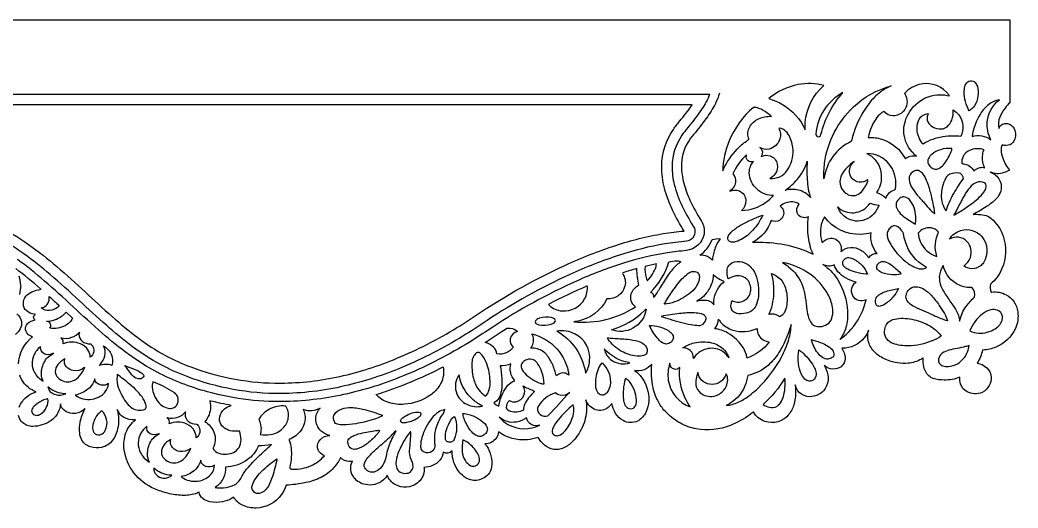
# Model space of a CAD drawing. Extents: x -1664 to 447, y 985 to 1455.
# Drawn here: x -515 to 447, y 985 to 1455 of the extents above; entities that cross this region are included whole.
import ezdxf

# ---------------------------------------------------------------- set-up
doc = ezdxf.new("R2010")
doc.units = 0
doc.header["$MEASUREMENT"] = 0
doc.layers.add('DEFAULT_LAYER', color=1, linetype='Continuous')

msp = doc.modelspace()

# ---------------------------------------------------------------- linework, layer by layer
at = {"layer": 'DEFAULT_LAYER'}
for points in [[(-1655.62, 1455.08), (438.78, 1455.08), (438.79, 1375.35, 0.028658), (434.32, 1370.27, 0.077338), (429.19, 1361.43, 0.14258), (428.19, 1350.38, -0.172605), (429.71, 1353.24, -0.145588), (434.1, 1355.26, -0.156285), (438.68, 1354.72, -0.164734), (443.75, 1348.56, -0.231622), (442.54, 1338.25, -0.140894), (439.06, 1334.94, -0.199503), (431.51, 1334.81, 0.049788), (431.08, 1334.08, 0.106646), (430.38, 1330.05, 0.083926), (431.93, 1321.97, 0.085051), (438.61, 1310.25, -0.012064), (433.11, 1307.99, -0.118423), (426.13, 1306.97, -0.067708), (419.99, 1308.61, -0.04631), (423.87, 1306.51, -0.215574), (430.35, 1296.39, -0.149268), (429.27, 1288.04, -0.092046), (424.32, 1281.4, -0.047117), (415.92, 1274.94, -0.01814), (403.57, 1267.84, -0.0078), (406.74, 1267.85, -0.051575), (414.29, 1267.07, -0.117432), (420.62, 1264.17, -0.133786), (432.36, 1246.84, -0.183208), (431.2, 1215.56, -0.118478), (420.15, 1200.44, 0.153273), (420.81, 1192.9), (421.53, 1192.98, -0.162383), (435.34, 1190.24, -0.088536), (442.68, 1183.96, -0.100345), (446.41, 1173.87, -0.144005), (444.09, 1158.02, -0.189987), (425.35, 1139.9, -0.079634), (412.69, 1137.03, 0.320125), (412.58, 1136.93, -0.077372), (407.33, 1124.54, -0.154748), (416.5, 1120.11, -0.198269), (420.79, 1110.98, -0.124014), (418.89, 1102.99, -0.179009), (412.18, 1096.35, -0.231387), (397.6, 1096.99, -0.197598), (391.18, 1104.69, -0.100003), (390.64, 1110.83, -0.093444), (375.51, 1108.19, -0.075705), (364.98, 1109.69, -0.084907), (361.92, 1111.16, -0.162093), (355.92, 1120.87, -0.084261), (355.46, 1129.64, -0.017087), (353.58, 1128.39, -0.110684), (340.83, 1124.37, -0.11722), (320.99, 1127.23, -0.090128), (309.72, 1134.02, -0.121363), (303.15, 1143.35, -0.16056), (302.73, 1156.24, -0.075667), (298.52, 1148.93, -0.230491), (277.53, 1138.8, 0.176973), (277.06, 1138.75, 0.109348), (277.3, 1138.27, -0.059288), (279.59, 1133.08, -0.189115), (279.07, 1124.78, -0.135328), (276.2, 1121.08, -0.16642), (268.41, 1118.84, -0.192031), (260.1, 1122.3, -0.010258), (260.94, 1120.63, -0.095047), (263.7, 1110.83, -0.165266), (261, 1099.98, -0.253531), (246, 1092.2, -0.198116), (236, 1096.29, -0.138182), (232.18, 1103.67, -0.014209), (232.43, 1099.41, -0.071927), (230.99, 1085.55, -0.10049), (226.05, 1075.29, -0.323783), (202.9, 1068.34, -0.195311), (191.96, 1077.63, -0.009286), (188.56, 1075.03, -0.066246), (169.7, 1064.54, -0.138647), (136.73, 1061.28, -0.08785), (121.48, 1066.64, -0.062285), (108.84, 1076.16, -0.0726), (101.26, 1085.32, -0.082315), (95.26, 1100.88, -0.072743), (93.86, 1123.58, -0.306311), (77.22, 1117.51, -0.089631), (85.25, 1109.13, -0.181683), (90.63, 1085.17, -0.09619), (87.49, 1075.79, -0.147448), (80.19, 1068.72, -0.240344), (66.29, 1069.1, -0.131179), (59.13, 1076.09, -0.080912), (55.42, 1085.69, -0.074322), (52.03, 1081.83, -0.264788), (40, 1079.53, -0.225672), (30.41, 1088.99), (30.38, 1089), (30.36, 1088.96, -0.047086), (31.15, 1082.46, -0.101514), (27.83, 1064.78, -0.102337), (17.58, 1048.9, -0.09563), (8.71, 1042.73, -0.134759), (-0.49, 1041.34, -0.146199), (-9.51, 1045.64, -0.077839), (-15.52, 1053, -0.064126), (-25.94, 1050.7, -0.184562), (-53.83, 1058.46, -0.143508), (-55.96, 1052.2, -0.240594), (-66.73, 1046.63, -0.039051), (-65.08, 1044.65, -0.089564), (-61.01, 1035.35, -0.10474), (-60.43, 1024.6, -0.1354), (-63.72, 1017.23, -0.110465), (-69.18, 1013.22, -0.180305), (-80.58, 1011.99, -0.117631), (-88.55, 1016.45, -0.110882), (-96.01, 1027.36, -0.111902), (-98.3, 1040.1, -0.385092), (-106.91, 1038.87, -0.136789), (-110.32, 1030.95, -0.234012), (-125.57, 1024.12, -0.05963), (-125.42, 1020.55, -0.214838), (-131.95, 1008.92, -0.293849), (-153.1, 1007.47, -0.190152), (-160.89, 1016.64, -0.08697), (-164.62, 1011.94, -0.232727), (-181.82, 1007.51, -0.172607), (-192.58, 1013.81, -0.297839), (-194.47, 1029.98, -0.057365), (-197.38, 1029.72, -0.213401), (-205.97, 1033.63, -0.071032), (-212.21, 1023.92, -0.096217), (-224.59, 1014.46, -0.061313), (-239.39, 1009.36, -0.037191), (-258.24, 1006.81, -0.074952), (-262.76, 997.84, -0.233004), (-287.03, 984.95, -0.12394), (-300.42, 987.66, -0.153375), (-308.81, 995.44, -0.039058), (-310.81, 994.04, -0.087109), (-319.67, 990.94, -0.099433), (-331.91, 991.05, -0.111401), (-338.32, 993.92, -0.186237), (-342.12, 1000.15, -0.029956), (-345.51, 998.75, -0.08826), (-358.28, 997.08, -0.052027), (-372.21, 999.16, -0.04469), (-385, 1003.44, -0.121655), (-404.86, 1018.8, -0.136969), (-414.25, 1041.09, -0.118284), (-412.54, 1057.32, -0.151415), (-403.24, 1069.76, -0.037347), (-406.61, 1069.82, -0.151554), (-416.75, 1073.87, -0.133145), (-420.94, 1079.77, -0.018412), (-420.29, 1077.15, -0.115412), (-421.15, 1059.15, -0.092039), (-425.42, 1050.27, -0.184861), (-435.9, 1043.37, -0.118206), (-446.68, 1043.81, -0.202353), (-454.96, 1050.17, -0.098308), (-457.11, 1057.05, -0.074906), (-456.57, 1067.68, -0.077179), (-451.98, 1080.9, -0.049127), (-453.71, 1079.18, -0.184528), (-463.95, 1076.02, -0.160958), (-472.16, 1079.11, -0.192573), (-475.64, 1085.29, -0.108772), (-478.04, 1076.67, -0.125806), (-485.59, 1068.6, -0.142215), (-502.09, 1063.57, -0.091803), (-507.73, 1064.43, -0.077346), (-512.05, 1067.25, -0.163003), (-516.11, 1074.19, -0.136617)], [(159.18, 1384.46, -0.041328), (155.21, 1374.66, -0.04163), (146.21, 1360.11, -0.013967), (134.34, 1344.93, 0.040126), (128.58, 1336.99, 0.138393), (122.43, 1314.05, 0.065193), (124.72, 1297.81, 0.041913), (130.73, 1281.4, 0.031795), (141.73, 1261.42, -0.191207), (144.22, 1248.79, -0.332111), (127.07, 1232.91, 0.017827), (109.04, 1230.84, 0.037521), (66.75, 1220.83, 0.028784), (21.39, 1203.52, 0.040055), (-59.24, 1159.25, -0.007265), (-78.48, 1146.7, -0.037741), (-138.11, 1115.22, -0.042818), (-195.66, 1095.85, -0.050201), (-254.63, 1087.63, -0.076843), (-333.86, 1096.8, -0.051391), (-382.53, 1115.73, -0.036124), (-409.84, 1132.86, -0.02172), (-435.53, 1153.49, -0.007693), (-463.46, 1178.84, 0.009025), (-490.91, 1203.6, 0.02275), (-517.16, 1224.36, 0.03866)], [(-1366.83, 1383.45), (149.67, 1383.45, -0.015905), (148.09, 1379.68, -0.046048), (140.02, 1366.11, -0.016362), (128.59, 1351.34, 0.022915), (122.92, 1343.99, 0.149435), (113.46, 1314.15, 0.062735), (115.62, 1296.44, 0.049546), (122.93, 1276.27, 0.030851), (133.83, 1256.58, -0.131614), (135.52, 1252.08, -0.389108), (127.25, 1241.84, 0.019177), (106.59, 1239.35, 0.037345), (62.67, 1228.54, 0.029233), (14.86, 1209.81, 0.038513), (-64.76, 1165.52, -0.01096), (-88.04, 1150.48, -0.037887), (-146.16, 1120.57, -0.04304), (-202, 1102.48, -0.054919), (-263.33, 1095.22, -0.093044), (-353.58, 1111.49, -0.031286), (-379.26, 1123.05, -0.036109), (-406.18, 1140.34, -0.020334), (-431.4, 1160.94, -0.005907), (-457.69, 1184.88, 0.010025), (-485.53, 1209.87, 0.021914), (-511.06, 1229.92, 0.03829), (-541.49, 1248.4, 0.09056)], [(-537.38, 1257.52, -0.037538), (-506.25, 1238.77, -0.02279), (-479.01, 1217.45, -0.009713), (-451.76, 1193.03, 0.00583), (-425.91, 1169.43, 0.020557), (-401.11, 1149.04, 0.037396), (-374.53, 1131.86, 0.031208), (-350.06, 1120.85, 0.093036), (-263.45, 1105.22, 0.052875), (-206.5, 1111.71, 0.043586), (-151.55, 1129.16, 0.038577), (-93.73, 1158.72, 0.011231), (-70.32, 1173.83, -0.038342), (10.24, 1218.69, -0.029234), (59.16, 1237.91, -0.037691), (104.97, 1249.22, -0.018035), (125.08, 1251.7, -0.029715), (114.02, 1271.71, -0.047722), (106.2, 1292.93, -0.066097), (103.46, 1314.2, -0.149706), (114.69, 1349.67, -0.023086), (120.92, 1357.76, 0.016233), (131.86, 1371.88, 0.006145), (132.97, 1373.45), (-1350.28, 1373.45)], [(-516.14, 1123.71, -0.20715), (-502.58, 1149.93, -0.087972), (-505.93, 1151.48, -0.204027), (-509.21, 1156.49, -0.224589), (-507.23, 1162.54, -0.180831), (-499.87, 1166.07, -0.272908), (-501.48, 1168.76, -0.251951), (-499.67, 1171.49), (-500.87, 1171.59, -0.149794), (-508.13, 1174.75, -0.217087), (-511.35, 1181.57, -0.176772), (-508.98, 1188.98, -0.116464), (-503.35, 1193.12, -0.067577), (-494.28, 1195.6), (-494.86, 1196.1, 0.018589), (-518.76, 1215.55, -0.059295)], [(-515.65, 1208.71, -0.133845), (-515.06, 1190.69, -0.102032)], [(-517.77, 1171.89, -0.196777), (-513.3, 1164.48, -0.182217), (-514.44, 1157.54, -0.091976), (-519.08, 1152.14, -0.087688)], [(-515.28, 1082.21, -0.129821), (-508.11, 1092.08, -0.114092), (-499.11, 1096.8, -0.032922), (-502.93, 1098.63, -0.192599), (-514.81, 1112.93, -0.092129)]]:
    msp.add_lwpolyline(points, format="xyb", dxfattribs=at)
for points in [[(399.57, 1367.64, -0.042589), (398.51, 1369.42, -0.062929), (395.57, 1378.93, -0.072335), (395, 1388.43, -0.104362), (396.44, 1393.38, -0.236981), (400.76, 1396.45, -0.27106), (405.45, 1394.78, -0.105443), (407.49, 1390.86, -0.105113), (408.08, 1381.84, -0.117162), (404.67, 1372.31, -0.124578), (399.57, 1367.64)], [(206.57, 1379.3, -0.067105), (219.81, 1373.72, -0.159419), (241.63, 1349.22, -0.034987), (241.66, 1356.27, -0.195553), (259.69, 1391.87, 0.114687), (234.79, 1392.78, 0.125728), (206.58, 1379.36, 0.620243), (206.57, 1379.3)], [(251.97, 1345.1, 0.25653), (252.86, 1343.03, 0.529625), (256.86, 1344.72, -0.122902), (278.08, 1385.11, 0.258807), (251.97, 1345.1)], [(324.41, 1391.62, 0.065885), (314.41, 1385.91, 0.06375), (303.15, 1374.57, 0.073931), (289.79, 1350.46, 0.048969), (286.33, 1338.2, 0.257518), (259.76, 1301.94, -0.043028), (260.36, 1317.05, -0.172945), (288.19, 1371.24, -0.124119), (324.41, 1391.62)], [(317.44, 1366.93, 0.050536), (314.96, 1365.4, 0.078012), (309.66, 1359.66, 0.098495), (302.43, 1342, -0.083796), (315.43, 1340.22, -0.193628), (338.16, 1321.37, -0.21704), (348.86, 1323.94, -0.039082), (344.59, 1328.04, -0.188401), (336.72, 1348.51, -0.142976), (342.38, 1366.78, -0.170209), (361.08, 1381.37, -0.146052), (380.69, 1381.84), (380.23, 1382.49, 0.295901), (353.28, 1393.31, 0.159779), (337.26, 1384.25, -0.038435), (338.59, 1382.04, -0.295029), (336.41, 1367.33, -0.220625), (326.51, 1362.72, -0.219852), (317.44, 1366.93)], [(428.74, 1378.24, 0.117702), (418.62, 1373.75, 0.087247), (410.46, 1364.78, 0.105843), (402.37, 1342.76, -0.247986), (420.56, 1339.74, -0.149033), (417.09, 1357.04, -0.209325), (428.75, 1378.19), (428.77, 1378.22), (428.74, 1378.24)], [(209.29, 1362.18, 0.017783), (204.8, 1365.63, 0.066383), (197.19, 1369.91, 0.105853), (191.83, 1370.84, 0.118449), (168.4, 1338.59, 0.095399), (162.31, 1309.68, -0.016515), (164.07, 1313.59, -0.083619), (178.24, 1332.69, -0.05215), (187.5, 1339.99, -0.023488), (187.02, 1341.38, -0.200374), (188.33, 1352.17, -0.154559), (196.82, 1359.96, -0.132033), (209.29, 1362.18)], [(391.69, 1342.83, 0.033238), (384.09, 1343.22, 0.078198), (364.57, 1340.02, 0.071482), (355.34, 1335.52, -0.045202), (353.74, 1337.28, -0.163901), (349.51, 1351.82, -0.126514), (351.59, 1359.6, -0.133847), (355.1, 1363.27, -0.096788), (360.22, 1364.82, 0.026055), (359.72, 1363.67, 0.211604), (359.85, 1356.86, 0.15235), (364.34, 1352.27, 0.131213), (372.99, 1350.09, 0.154135), (378.31, 1352.28, 0.134231), (382.83, 1358.59, 0.102397), (384.31, 1368.36, -0.09673), (389.67, 1363.56, -0.274982), (391.69, 1342.83)], [(208.06, 1302.6), (207.7, 1302.42), (207.66, 1302.39), (207.69, 1302.38, 0.128994), (217.24, 1304.11, 0.128658), (224.53, 1310.58, 0.075964), (228.83, 1319.77, 0.0949), (229.99, 1330.13, 0.109987), (226.17, 1343.79, 0.103151), (221.91, 1348.9, 0.152222), (217.13, 1350.7), (216.21, 1350.68, -0.206004), (217.33, 1340.6, -0.2693), (207.02, 1330.74, -0.196443), (197.86, 1332.19, -0.301958), (200.36, 1326.24, -0.105712), (199.32, 1323.59, -0.192041), (207.81, 1324.21, -0.272855), (214.82, 1316.23, -0.213729), (212.55, 1306.42, -0.119602), (208.06, 1302.6)], [(383.05, 1331.19, 0.377769), (382.96, 1331.26, 0.098386), (372.04, 1330.11, 0.102968), (363.59, 1325.64, 0.111819), (360.37, 1321.57, 0.235351), (360.44, 1316.11, 0.121332), (363.72, 1312.71, 0.162304), (367.49, 1311.34, 0.141566), (371.28, 1312.5, 0.084347), (375.9, 1316.86, 0.073088), (382.3, 1328.43, 0.07114), (383.05, 1331.19)], [(414.65, 1312.76, -0.067602), (413.4, 1315.41, -0.106736), (412.7, 1325.82, -0.088675), (413.97, 1330.01, 0.194614), (399.84, 1329.44, 0.17396), (393.69, 1323.67, 0.140821), (392.68, 1316.75, -0.028053), (393.97, 1316.65, -0.23079), (404.43, 1309.46), (404.76, 1309.91, -0.151239), (409.88, 1312.83, -0.146654), (414.65, 1312.76)], [(210.88, 1285.72), (211.19, 1286.05), (211.22, 1286.1), (211.19, 1286.1, -0.110682), (203.03, 1287.3, -0.186213), (189.93, 1299.28, -0.115129), (187.82, 1307.96, -0.176824), (191.86, 1318.75, -0.283791), (186.62, 1319.38, -0.285279), (185.01, 1324.39), (185.23, 1325.14, 0.108527), (171.96, 1307.01, -0.230016), (174.54, 1298.42, -0.22028), (168.94, 1290.05, -0.217026), (178.28, 1290.36, -0.292091), (184.49, 1281.06, -0.217659), (180.47, 1271.58, 0.150501), (203.91, 1279.52, 0.053781), (210.88, 1285.72)], [(222.39, 1290.93, 0.061235), (234.05, 1301.47, 0.106108), (243.72, 1319.01, 0.02685), (243.32, 1308.29, 0.045461), (245.02, 1290.27, 0.049539), (246.85, 1284.05, 0.149407), (235.36, 1291.14, 0.133705), (222.39, 1290.93)], [(301.84, 1299.29), (301.93, 1299.57), (301.99, 1299.83), (302.03, 1300.05), (302.04, 1300.25), (302.03, 1300.42), (302, 1300.57), (301.95, 1300.69), (301.89, 1300.79), (301.81, 1300.87), (301.73, 1300.92), (301.64, 1300.95), (301.55, 1300.97), (301.46, 1300.96), (301.36, 1300.94), (301.27, 1300.91), (301.19, 1300.86, -0.084663), (297.89, 1299.21, -0.433943), (284.66, 1306.61, -0.291596), (288.8, 1318.79, 0.057281), (280.44, 1311.27, 0.093829), (275.91, 1303.83, 0.183426), (275.9, 1294.58, 0.131685), (280.82, 1288.28, 0.278531), (291.37, 1286.57, 0.123449), (297.22, 1291, 0.086037), (301.84, 1299.29)], [(328.45, 1291.68, 0.027501), (328.94, 1295.35, 0.191069), (322.58, 1316.25, 0.23005), (301.17, 1326.31, -0.209687), (313.78, 1311.8, -0.226298), (310.45, 1288.72, -0.118831), (319.54, 1283.55, -0.259797), (328.45, 1291.68)], [(366.27, 1268.77), (366.62, 1268.65), (366.67, 1268.65), (366.67, 1268.69, 0.022515), (362.61, 1288.41, 0.037725), (358.64, 1300.47, 0.059342), (355.22, 1306.55, 0.110149), (351.94, 1309.51, 0.249032), (346.72, 1309.46, 0.113283), (343.11, 1306.53, 0.188178), (341.76, 1300.98, 0.0951), (343.87, 1294.76, 0.050934), (349.67, 1286.43, 0.00525), (356.42, 1278.78, 0.005575), (362.15, 1272.11, 0.071672), (365.41, 1269.18, 0.045987), (366.27, 1268.77)], [(394.03, 1302.34, 0.090078), (393.29, 1304.87, 0.096837), (391.15, 1307.09, 0.09426), (389.56, 1307.58, 0.140787), (381.04, 1306.38, 0.138672), (377.61, 1303.59, 0.040015), (375.64, 1299.61, 0.092637), (372.71, 1286.75, 0.159857), (377.33, 1271.06, -0.05131), (384.84, 1287.87, -0.020214), (394.03, 1302.34)], [(384.81, 1267.07, 0.020024), (395.4, 1273.5, 0.036703), (408.15, 1283.11, 0.058601), (413.92, 1289.4, 0.080255), (415.71, 1292.95, 0.257778), (414.95, 1297.88), (414.27, 1298.21, 0.201137), (406.79, 1298.62, 0.105326), (401.66, 1295.15, 0.057623), (396.21, 1288.08, 0.021006), (389.64, 1275.93, -0.02396), (384.81, 1267.07)], [(235.93, 1277.77, 0.116445), (229.41, 1279.79, 0.198456), (217.53, 1275.68, -0.18102), (220.67, 1271.6, -0.328346), (217.21, 1262.29, -0.291865), (208.94, 1261.97, -0.205697), (190.89, 1240.99, -0.01666), (204.2, 1240.79, -0.060004), (231.68, 1236.3, -0.036103), (249.29, 1229.61, -0.038818), (247.11, 1235.08, -0.060585), (244.26, 1252.46, -0.052287), (244.87, 1265.69, -0.03339), (243.9, 1265.2, -0.406293), (234.31, 1268.65, -0.308814), (235.93, 1277.77)], [(304.13, 1278.61, 0.06251), (312.78, 1276.63, -0.019315), (311.97, 1274.62, -0.226471), (297.33, 1262.03, -0.246018), (279.13, 1266.04, -0.133709), (273.05, 1274.97, 0.224632), (288.7, 1269.42, 0.219043), (304.13, 1278.61)], [(347.9, 1258.43), (348.06, 1259.44, 0.129884), (345.85, 1276.11, 0.102527), (341.99, 1281.99, 0.177282), (336.6, 1284.55, 0.096288), (335.01, 1284.5, 0.1393), (330.92, 1281.54, 0.241826), (329.42, 1275.04, 0.106439), (332.04, 1270.19, 0.061698), (337.61, 1264.94, 0.037863), (347.9, 1258.43)], [(200.73, 1267.1, -0.080654), (191.19, 1252.44, -0.082767), (180.18, 1243.65, -0.083624), (173.4, 1241.15, -0.115741), (169.79, 1241.23, -0.2712), (167.46, 1243.42, -0.194589), (167.93, 1247.31, -0.087984), (171.15, 1251.39, -0.053376), (179.52, 1257.35, -0.04265), (200.73, 1267.1)], [(276.12, 1231.89, -0.185267), (285.43, 1236.02, -0.141031), (295.13, 1233.45, -0.137395), (302.82, 1225.8, -0.317572), (310.87, 1230.12), (310.33, 1230.8, -0.200392), (305.24, 1249.98, -0.057253), (295.21, 1248.51, -0.24557), (260.12, 1265.39, 0.042424), (257.93, 1260.52, 0.17764), (258.16, 1240.52, -0.115351), (262.03, 1243.74, -0.300166), (272.83, 1242.63, -0.294192), (276.09, 1231.91), (276.12, 1231.89)], [(358.39, 1216.81, -0.05334), (351.15, 1221.71, -0.186317), (336.44, 1249.22, 0.026808), (334.69, 1252.02, 0.098693), (330.99, 1255.78, 0.288355), (325.2, 1256.06, 0.124455), (322.01, 1252.86, 0.123033), (320.57, 1249.02, 0.086434), (321.08, 1245.32, 0.063536), (324.09, 1238.67, 0.083093), (337.96, 1222.74, 0.06442), (346.96, 1216.93, 0.086502), (353.02, 1215.29, 0.166425), (358.34, 1216.6, 0.595356), (358.39, 1216.81)], [(370.15, 1250.8, 0.168965), (363, 1254.78, 0.279466), (350.56, 1249.67, 0.076292), (352.55, 1241.78, 0.224019), (368.44, 1227.38, -0.188777), (370.15, 1250.8)], [(413.4, 1221.21, -0.08102), (410.19, 1217.97, -0.337852), (394.38, 1218.27, 0.177141), (400.79, 1226.23, 0.283135), (397.48, 1241.69, 0.34915), (380.53, 1243.83, -0.177747), (391.64, 1252.36, -0.299516), (411.79, 1246.44, -0.328442), (413.4, 1221.21)], [(140.05, 1228.46, 0.166445), (151.94, 1243.57, -0.089711), (160.04, 1244.39, 0.059879), (156.97, 1239.93, 0.072213), (152.97, 1228.35, 0.049859), (152.33, 1223.54), (151.15, 1224.64, 0.094576), (147.46, 1227.14, 0.0872), (140.05, 1228.46)], [(92.56, 1192.69, 0.130954), (110.28, 1222.14, -0.007873), (118.27, 1223.18, -0.044751), (121.99, 1222.16, 0.037697), (117.83, 1218.9, 0.052706), (109.81, 1209.49, 0.017937), (102.07, 1197.36, -0.020958), (95.87, 1187.82, 0.416266), (92.56, 1192.69)], [(174.91, 1208.61, 0.072177), (167.61, 1205.8, -0.023813), (166.95, 1208.14, -0.105375), (166.66, 1215.16, -0.158483), (169.01, 1219.65, -0.205512), (178.72, 1222.49, -0.14202), (187.31, 1218.75, -0.148683), (194.76, 1207.47, -0.050732), (196.69, 1196.64, -0.063637), (196.31, 1186.55, -0.095504), (193.4, 1178.5, -0.123926), (189.3, 1174.34, -0.115121), (180.2, 1172, -0.10426), (174.54, 1172.88, -0.171056), (171.06, 1175.8, -0.136739), (170.21, 1179.9, -0.072262), (171.23, 1184.8, 0.074228), (176.15, 1183.39, 0.221009), (184.97, 1186.09, 0.206886), (189.4, 1196.06, 0.087642), (187.97, 1201.74, 0.209154), (181.82, 1207.75, 0.104433), (174.91, 1208.61)], [(219.8, 1221.41, -0.03368), (225.72, 1217.34, -0.142124), (239.04, 1198.89, -0.045199), (241.77, 1187.73, -0.002758), (243.41, 1175.76, 0.038511), (244.99, 1168.25, 0.092063), (247.47, 1163.18, 0.170197), (252.3, 1160.01, 0.095533), (257.84, 1159.93, 0.153975), (264.39, 1163.06, 0.143042), (267.82, 1169.5, 0.096534), (267.97, 1178.22, 0.082852), (263.53, 1190.94, 0.113297), (246.45, 1210.17, 0.111007), (219.81, 1221.42), (219.8, 1221.41)], [(301.72, 1210.34, -0.064746), (300.33, 1210.31, -0.047801), (290.02, 1212.14, -0.052874), (282.71, 1214.91, -0.098292), (278.99, 1217.74, -0.273711), (278.03, 1222.28, -0.14209), (279.88, 1225.04, -0.194694), (283.77, 1226.14, -0.087603), (288.12, 1224.86, -0.092317), (296.4, 1218.49, -0.091295), (301.72, 1210.34)], [(334.19, 1210.48), (333.29, 1210.21, -0.071426), (325.79, 1209.54, -0.086485), (315.68, 1211.61, -0.101296), (311.89, 1214.02, -0.23335), (310.59, 1217.44, -0.123924), (311.69, 1219.9, -0.208012), (315.6, 1222.44, -0.122868), (319.83, 1221.82, -0.06677), (325.31, 1218.66, -0.046447), (334.19, 1210.48)], [(21.6, 1164.74), (19.98, 1164.48), (19.07, 1164.35), (18.76, 1164.29), (18.75, 1164.28), (18.78, 1164.27), (18.91, 1164.25, 0.167024), (78.25, 1178.82, -0.321809), (74.14, 1191.31, -0.216068), (81.34, 1199.51, -0.030038), (79.43, 1215.56, 0.008943), (66.18, 1211.64), (65.57, 1210.76, -0.229663), (68.06, 1198.81, -0.372708), (50.7, 1186.54, -0.244939), (21.6, 1164.74)], [(89.63, 1204.2), (89.74, 1204.09), (89.78, 1204.06), (89.81, 1204.07, 0.064149), (94.62, 1210.24, 0.070766), (98.01, 1217.57, 0.05164), (98.44, 1220.07, 0.008436), (87.4, 1217.62, 0.087709), (88.46, 1206.97, 0.044469), (89.3, 1204.72, 0.071836), (89.63, 1204.2)], [(105.78, 1181.21, -0.018227), (113.17, 1192.86, -0.034578), (123.02, 1205.6, -0.054435), (128.74, 1210.82, -0.098669), (132.47, 1212.63, -0.102587), (136.51, 1212.44, -0.258963), (139.48, 1209.73, -0.09335), (139.72, 1206.22, -0.11178), (137.47, 1199.5, -0.075767), (131.72, 1192.73, -0.0914), (115.9, 1183.53, -0.069814), (105.78, 1181.21)], [(274.98, 1147.34), (274.97, 1147.32), (275.02, 1147.32), (275.14, 1147.38), (275.33, 1147.51, 0.11714), (294.35, 1169.3, 0.065668), (300.27, 1185.45, -0.418719), (287.46, 1189.49, -0.369468), (290.74, 1202.63, -0.069742), (281.21, 1206.29, -0.088181), (273.23, 1212.54, -0.128951), (269.74, 1219.24, -0.263828), (258.81, 1219.62, -0.017554), (261.29, 1217.84, -0.088725), (273.01, 1204.66, -0.125183), (282.45, 1174.7, -0.082599), (280.86, 1158.82, -0.105485), (274.98, 1147.34)], [(390.44, 1164.98, -0.102396), (396.7, 1179.21, -0.052578), (404.77, 1188.06, 0.290673), (402.18, 1197.34, -0.114999), (390.31, 1199.51, -0.234118), (374.5, 1218.52), (374.1, 1217.85, 0.121274), (370.88, 1207.99, 0.107168), (372.47, 1198.8, 0.051319), (376.65, 1190.84, 0.006789), (383.84, 1180.44, -0.043757), (388.44, 1172.55, -0.093822), (390.41, 1164.98), (390.44, 1164.98)], [(152.99, 1209.65, -0.026839), (152.9, 1207.06, -0.113783), (148.65, 1194.98, -0.132492), (137.35, 1184.21, -0.080156), (144.98, 1185.2, -0.120472), (150.99, 1183.52, -0.171734), (153.71, 1180.52, -0.037157), (153.75, 1184.46, -0.19971), (163.51, 1202.98, -0.024456), (159.93, 1204.77, -0.060515), (153.06, 1209.69, 0.657259), (152.99, 1209.65)], [(217.08, 1169.23, -0.267487), (216.85, 1169.28, 0.0282), (215.87, 1170.03, 0.190784), (207.17, 1171.54, 0.145138), (206.8, 1171.46, 0.02413), (208.63, 1175.93, 0.091668), (211.55, 1197.25, 0.07327), (209.09, 1210.94, -0.037204), (213.88, 1208.45, -0.132835), (220.9, 1201.23, -0.078751), (223.6, 1192.91, -0.088866), (223.63, 1179.02, -0.092502), (221.27, 1172.67, -0.168428), (217.08, 1169.23)], [(-5.65, 1181.09, 0.016557), (-4.78, 1180.2, 0.168859), (7.33, 1174.81, 0.294032), (29.24, 1186.45, 0.156112), (31.81, 1198.83, 0.019726), (-5.65, 1181.09)], [(331.41, 1196.27), (331.13, 1195.64, -0.071086), (326.15, 1188.13, -0.076145), (318.12, 1181.04, -0.098494), (313.83, 1179.27, -0.203282), (310.97, 1179.82, -0.161185), (309.64, 1181.97, -0.202022), (310.12, 1187.32, -0.124167), (313.59, 1190.89, -0.064167), (319.56, 1193.66, -0.047254), (331.41, 1196.27)], [(378.59, 1165.21, -0.024392), (367.02, 1169.58, -0.014641), (362.78, 1171.68, 0.007746), (354.07, 1175.39, -0.036788), (345.02, 1179.85, -0.070882), (340.79, 1183.17, -0.14934), (338.88, 1187.1, -0.283591), (342.89, 1196.43, -0.190582), (349.85, 1197.95, -0.103382), (356.44, 1195.38, -0.06374), (363.25, 1189.64, -0.045211), (370.77, 1180, -0.014792), (375.81, 1172.17, -0.080948), (378.59, 1165.21)], [(-476.71, 1179.74, -0.052171), (-478.37, 1178.15, -0.149711), (-486.15, 1175.18, -0.188325), (-494.15, 1177.66, 0.054564), (-491.8, 1178.44, 0.156044), (-487.68, 1182.05, 0.155825), (-486.51, 1188.69, -0.002188), (-476.71, 1179.74)], [(-488.93, 1164.7), (-488.96, 1164.72), (-488.97, 1164.74), (-488.96, 1164.76), (-488.93, 1164.77, 0.142524), (-474.52, 1169.64, 0.066932), (-470.17, 1173.69), (-464.25, 1168.21), (-463.9, 1167.71, -0.152245), (-471.1, 1160.52, -0.17366), (-485.92, 1158.27, 0.288105), (-485.06, 1162.04, 0.235551), (-488.08, 1164.53, 0.036177), (-488.93, 1164.7)], [(86.86, 1175.12, -0.024726), (88.31, 1176.44, -0.216583), (88.55, 1176.53, -0.302342), (88.58, 1176.36, -0.234857), (75.75, 1158.16, -0.222649), (55.06, 1156.71, 0.126821), (86.86, 1175.12)], [(102.94, 1169.57, 0.013008), (111.57, 1166.7, 0.02919), (131.75, 1161.67, 0.041174), (139.04, 1160.85, 0.102171), (141.85, 1161.26, 0.200822), (146.08, 1166.07, 0.285519), (145.06, 1170.18, 0.121164), (141.67, 1171.96, 0.051239), (134.79, 1172.86, 0.039994), (120.69, 1172.24, 0.013243), (102.94, 1169.57)], [(400.36, 1155.6, 0.106893), (408.67, 1153.36, 0.157288), (424.72, 1157.59, 0.119), (430.22, 1163.17, 0.160903), (431.67, 1169.4, 0.297056), (426.65, 1175.64, 0.135524), (420.49, 1175.75, 0.103637), (412.09, 1171.63, 0.142177), (400.36, 1155.6)], [(-18.38, 1164.25, 0.207334), (-17.61, 1162.8, 0.106789), (-14.81, 1161.5, 0.133623), (-3.1, 1162.02, 0.10004), (0.25, 1163.77, 0.210518), (1.22, 1165.51, 0.206604), (0.45, 1166.97, 0.117514), (-2.73, 1168.36, 0.128839), (-14.07, 1167.73, 0.09911), (-17.41, 1165.98, 0.210714), (-18.38, 1164.25)], [(207.11, 1145.06, -0.149776), (185.69, 1129.37), (185.55, 1130.19, 0.089202), (182.14, 1139.09, 0.129442), (167.26, 1153.42, 0.10065), (154.54, 1157.68), (154.97, 1158.24, 0.151103), (158.16, 1166.89, 0.036811), (160.19, 1164.03, 0.13948), (171.99, 1156.35, 0.190021), (195.28, 1158, 0.128044), (196.76, 1151.65, 0.264412), (207.11, 1145.06)], [(372.7, 1150.42, -0.038913), (363.98, 1145.98, -0.096657), (340.89, 1141.09, -0.091334), (326.37, 1143.48, -0.319129), (318.02, 1154.76, -0.191694), (321.67, 1163.84, -0.114934), (326, 1166.38, -0.075991), (333.75, 1167.68, -0.082925), (350.62, 1165.22, -0.082602), (365.01, 1158.19, -0.085819), (372.7, 1150.42)], [(-457.32, 1154.48, 0.072457), (-457.8, 1152.18, 0.239155), (-454.83, 1145.72, 0.182421), (-446.68, 1143.13, -0.032885), (-445.71, 1142.25, -0.262769), (-443.64, 1135.24, -0.171265), (-447, 1130.23, 0.151114), (-449.16, 1137.43, 0.144165), (-456.38, 1143.18, 0.194836), (-473.14, 1143.11, 0.115293), (-472.89, 1145.24, 0.21962), (-475.15, 1148.87, 0.142524), (-464.72, 1149.38, 0.14302), (-457.32, 1154.48)], [(-45.47, 1158.23, -0.223664), (-35.89, 1155.35), (-35.41, 1154.87, 0.283533), (-42.38, 1147.95, 0.305148), (-39.26, 1139.93, -0.28589), (-55.17, 1133.39, 0.153573), (-58.59, 1139.94, 0.133108), (-66.48, 1144.53, 0.000669), (-51.17, 1154.63), (-45.9, 1157.99), (-45.7, 1158.14), (-45.59, 1158.2), (-45.47, 1158.23)], [(2.58, 1155.42, -0.227871), (30.17, 1114.76, 0.110474), (34.04, 1126.58, 0.307183), (20.09, 1152.49, 0.156213), (2.58, 1155.42)], [(91.58, 1160.88, -0.067965), (101.34, 1159.51, -0.080249), (110.27, 1155.57, -0.107011), (113.96, 1151.89, -0.211695), (114.54, 1147.9, -0.138758), (112.44, 1144.78, -0.216612), (107.72, 1142.91, -0.110442), (104.14, 1144.17, -0.077309), (99.14, 1148.75, -0.059253), (91.58, 1160.88)], [(228.17, 1161.85, -0.017206), (224.93, 1152.18, -0.052312), (216.39, 1134.65, -0.073075), (205.91, 1122.3, -0.125363), (186.28, 1112.54, -0.060676), (183.54, 1102.58, -0.191114), (165.72, 1083.85, 0.054787), (171.42, 1084.76, 0.070141), (182.52, 1089.69, 0.053726), (196.28, 1100.44, 0.077723), (218.8, 1130.24, 0.050297), (225.89, 1147.3, 0.070544), (228.17, 1161.85)], [(2.01, 1112.27, 0.03736), (-1.77, 1123.43, 0.077806), (-7.19, 1132.39, 0.149682), (-16.1, 1138.22, 0.087578), (-22.92, 1138.81, 0.229407), (-20.06, 1149.03, 0.089883), (-21.5, 1152.74, -0.146059), (2.4, 1138.41, -0.153556), (14.11, 1112.8, 0.318904), (4.43, 1114.02, 0.079016), (2.37, 1112.56), (2.07, 1112.26), (2.03, 1112.23), (2.01, 1112.27)], [(51.88, 1147.34, -0.088737), (51.16, 1148.61, -0.61734), (51.44, 1148.89, 0.011768), (56.5, 1148.44, -0.012839), (70.4, 1147.5, -0.051837), (80.8, 1145.53, -0.091881), (86.4, 1142.74, -0.266674), (89.53, 1135.5, -0.189812), (88.66, 1133.38, -0.109287), (86.09, 1131.95, -0.086164), (79.71, 1131.29, -0.113978), (64.81, 1135.85, -0.10332), (51.88, 1147.34)], [(168.2, 1129.51, 0.060421), (167.2, 1130.9, 0.122762), (160.91, 1136.57, 0.184103), (146.46, 1138.08, 0.200184), (134.07, 1128.97, 0.211758), (130.98, 1136.58, 0.211991), (123.96, 1139.2, -0.086441), (134.85, 1143.98, -0.122592), (151.56, 1144.13, -0.124795), (162.25, 1138.61, -0.12656), (168.2, 1129.51)], [(247.75, 1147.31, 0.030026), (249.25, 1146.78, -0.028595), (258.47, 1143.61, -0.066019), (265.21, 1139.82, -0.108245), (268.48, 1136.12, -0.191998), (269.06, 1130.87, -0.02873), (267.75, 1129.91, -0.135248), (263.35, 1128.39, -0.148458), (258.44, 1129.83, -0.090813), (253.75, 1134.32, -0.101781), (247.75, 1147.31)], [(-482.34, 1133.99, -0.023918), (-483.48, 1133.41, -0.231201), (-491.41, 1133.61, -0.327021), (-494.73, 1140.58, 0.114038), (-501.27, 1132.19, 0.242081), (-500.55, 1115.37, 0.129647), (-492.19, 1107), (-492.16, 1107.01, -0.113207), (-493.97, 1114.03, -0.133936), (-490.82, 1126.21, -0.114926), (-486.76, 1130.98), (-482.3, 1134), (-482.34, 1133.99)], [(-434.24, 1141.2), (-433.28, 1140.58, -0.150375), (-426.58, 1132.61, -0.168498), (-426.04, 1122.37, 0.155348), (-438.49, 1122.25, 0.019364), (-437.17, 1123.51, 0.144916), (-432.76, 1131.63, 0.177318), (-434.24, 1141.2)], [(-66.5, 1093.04), (-66.4, 1092.97), (-66.32, 1092.89), (-66.25, 1092.84), (-66.21, 1092.84), (-66.19, 1092.85, 0.130701), (-63.28, 1097.1, 0.088894), (-61.77, 1105.46, 0.078934), (-64.23, 1121.64, 0.06546), (-68.06, 1130.19, 0.08786), (-71.8, 1134.34, 0.312235), (-74.64, 1134.41, 0.118443), (-77.36, 1131.48, 0.103166), (-79.21, 1126.68, 0.079353), (-77.83, 1109.85, 0.096126), (-72.78, 1098.89, 0.094462), (-66.5, 1093.04)], [(48.12, 1138.23, 0.199845), (55.69, 1126.96, 0.232722), (72.74, 1124.89), (71.84, 1125.06, -0.166742), (48.12, 1138.23)], [(235.4, 1137.43, -0.042557), (239.74, 1134.06, -0.046247), (246.25, 1126.7, -0.055757), (250.68, 1119.76, -0.087662), (252.1, 1114.89, -0.211867), (250.35, 1109.07, -0.266183), (245.55, 1107.08, -0.144869), (241.46, 1109.11, -0.098854), (237.79, 1114.3, -0.079667), (235.25, 1124.19, -0.054016), (235.4, 1137.43)], [(399.5, 1141.42, -0.026027), (396.18, 1140.4, -0.017797), (388.09, 1138.68, 0.025469), (380.02, 1136.86, 0.086715), (373.69, 1134, 0.20183), (370.23, 1128.55, 0.172175), (370.75, 1124.59, 0.185688), (374.25, 1121.85, 0.102811), (379.57, 1121.26, 0.209913), (395.08, 1129.97, 0.136309), (399.5, 1141.42)], [(-471.44, 1128.49, 0.053526), (-475.5, 1125.77, 0.126431), (-479.95, 1119.86, 0.213112), (-479.8, 1112.89, 0.126053), (-476.19, 1108.97, 0.248548), (-463.97, 1107.35, 0.120989), (-457.2, 1112.2, 0.077886), (-452.19, 1120.45), (-452.88, 1119.87, -0.20763), (-463.34, 1117.41, -0.165952), (-469.76, 1120.8, -0.273958), (-471.44, 1128.49)], [(-10.04, 1104.48), (-9.89, 1104.49), (-9.78, 1104.48), (-9.71, 1104.47), (-9.69, 1104.48), (-9.69, 1104.51, 0.070576), (-11.9, 1115.88, 0.069108), (-15.71, 1123.65, 0.096931), (-19.52, 1127.36, 0.247567), (-26.57, 1127.79, 0.093579), (-30.49, 1125.17, 0.260137), (-31.75, 1120.5, 0.104576), (-29.81, 1116.56, 0.070496), (-23.64, 1110.66, 0.073041), (-13.62, 1105.15, 0.062826), (-10.69, 1104.49, 0.068169), (-10.04, 1104.48)], [(46.21, 1124.77, -0.088893), (51.83, 1116.69, -0.143843), (53.83, 1103.37, -0.118077), (51.38, 1096.87, -0.151358), (47.95, 1094.07, -0.213443), (43.92, 1094.3, -0.149985), (41.54, 1096.86, -0.092845), (39.99, 1102.71, -0.112652), (42.22, 1118, -0.091038), (46.21, 1124.77)], [(-413.78, 1122.17, -0.028311), (-403.7, 1118.4, -0.046995), (-397.95, 1115.26, -0.108492), (-395.76, 1113.09, -0.346673), (-395.89, 1110.86, -0.107191), (-397.94, 1109.54, -0.180879), (-403.09, 1110.14, -0.094162), (-406.87, 1113.33, -0.02294), (-410.69, 1118.45, 0.045939), (-413.78, 1122.17)], [(-171.59, 1094.23, 0.005802), (-162.47, 1097.19, 0.037163), (-106.97, 1120.98, -0.070239), (-106.9, 1120.61, -0.014814), (-106.68, 1118.34, -0.163211), (-110.16, 1103.34, -0.103256), (-119.78, 1093.34, -0.134357), (-144.21, 1084.85, -0.095972), (-159.42, 1086.51, -0.134828), (-171.59, 1094.23)], [(-41.69, 1123.88, -0.104488), (-52.17, 1121.94, -0.035659), (-50.5, 1109.72, -0.057734), (-50.96, 1098.15, -0.090687), (-53.47, 1090.72, -0.148413), (-58.15, 1086.21, 0.158604), (-53.41, 1083.03, -0.075), (-49.66, 1095.55, -0.076738), (-44.57, 1103.15, -0.118185), (-37.95, 1107.61, -0.266484), (-41.69, 1123.88)], [(120.84, 1120.18, -0.242765), (115.75, 1118.61, -0.388957), (111.36, 1124.33, 0.125043), (109.85, 1107.79, 0.271297), (130.98, 1082.31, -0.043872), (125.82, 1091.35, -0.127947), (120.84, 1120.18)], [(165.63, 1114.35, -0.044695), (164.64, 1111.9, -0.325555), (149.62, 1104.1, -0.328722), (138.37, 1115.44, 0.020217), (137.42, 1112.82, 0.081313), (136.23, 1105.6, 0.191826), (139.4, 1097.09, 0.223246), (151.79, 1092.48, 0.26238), (165.62, 1102.05, 0.226057), (165.67, 1114.34), (165.63, 1114.35)], [(-442.51, 1109.45, -0.045341), (-443.65, 1106.3, -0.107596), (-449.11, 1099.36, -0.127609), (-461.44, 1093.77, 0.046508), (-458.21, 1091.73, 0.202134), (-440.86, 1090.92, 0.137801), (-432.42, 1096.8, 0.159523), (-429.22, 1104.98, -0.103449), (-432.66, 1103.4, -0.214039), (-439.93, 1104.73, -0.241452), (-442.51, 1109.45)], [(-421.01, 1113.67, -0.154489), (-421.02, 1112.99, 0.23182), (-420.89, 1112.35), (-420.99, 1111.71, 0.117894), (-419.76, 1100.5, 0.039164), (-417.11, 1094.79, 0.037722), (-412.55, 1087.1, 0.076643), (-407.81, 1082.13, 0.207222), (-396.2, 1079.37, 0.21985), (-393.74, 1080.6, 0.169085), (-393.19, 1083.3, 0.087488), (-394.76, 1088.21, 0.064383), (-399.82, 1095.48, 0.039466), (-408.78, 1104.04, 0.009053), (-421.01, 1113.67)], [(-386.64, 1106.48, 0.020247), (-386.93, 1105.31, 0.111978), (-386.55, 1097.23, 0.141542), (-379.2, 1084.74, 0.126533), (-373.3, 1081.45, 0.119515), (-367.9, 1081.09, 0.264588), (-362.75, 1085.62, 0.171453), (-362.59, 1091.92, 0.090709), (-363.89, 1093.87, 0.051078), (-368.36, 1097.53, 0.062204), (-386.64, 1106.48)], [(-91.72, 1113.26, 0.024966), (-92.94, 1111.22, 0.224942), (-93.97, 1095.07, 0.186445), (-84.21, 1084.82, 0.168358), (-69.05, 1083.13, -0.058382), (-77.78, 1088.93, -0.178996), (-91.72, 1113.26)], [(68.61, 1109.8), (68.37, 1109.04, 0.050387), (66.54, 1099.38, 0.058805), (66.61, 1089.32, 0.094421), (68.3, 1083.82, 0.153224), (71.04, 1081.11, 0.228114), (76.25, 1081.27, 0.185927), (78.66, 1084.36, 0.090132), (79.25, 1088.82, 0.080931), (77.25, 1098.15, 0.086216), (72.35, 1106.8, 0.0978), (68.68, 1109.84, 0.43686), (68.61, 1109.8)], [(222.16, 1110.09, -0.07557), (201.12, 1084.68, 0.095535), (207.28, 1081.95, 0.180592), (214.4, 1082.81, 0.054831), (216.64, 1084.74, 0.101727), (220.33, 1091.21, 0.103831), (222.16, 1110.09)], [(-487.79, 1101.69, 0.016722), (-487.3, 1099.91, 0.177902), (-484.47, 1096.1, 0.059498), (-480.09, 1094.23, 0.10409), (-475.49, 1093.69, 0.051909), (-470.41, 1094.92, -0.176093), (-487.79, 1101.69)], [(-29.48, 1101.36, -0.050534), (-29.96, 1102.42, -0.628096), (-29.9, 1102.59, -0.037106), (-29.21, 1102.16, 0.036395), (-24.12, 1099.76, -0.048327), (-19.15, 1097.3, 0.010063), (-24.72, 1090.92, 0.064653), (-28.42, 1085.14, 0.134822), (-29.5, 1079.28, -0.100762), (-36.21, 1077.3, -0.070476), (-41.91, 1077.9, -0.080168), (-43.9, 1078.52, -0.241913), (-45.87, 1081.77, -0.221109), (-43.25, 1088.53, 0.17775), (-36.83, 1087.27, 0.251852), (-29.16, 1093.58, 0.233469), (-29.48, 1101.36)], [(1.08, 1095.8, 0.027154), (-2.04, 1094.66, 0.180688), (-16.12, 1081.38, 0.269414), (-13.73, 1074.98, 0.268538), (-6.06, 1073.81, 0.001772), (14.85, 1096.33, -0.125049), (10.5, 1093.74, -0.263569), (1.08, 1095.8)], [(-489.1, 1089.95, 0.048105), (-494.02, 1087.97, 0.081288), (-501.09, 1082.96, 0.118758), (-503.28, 1079.57, 0.304363), (-502.19, 1075.65, 0.183007), (-498.81, 1074.17, 0.138662), (-494.95, 1075.36, 0.146569), (-488.98, 1082.28, 0.148894), (-487.72, 1090.06, 0.404123), (-487.97, 1090.2, 0.053534), (-489.1, 1089.95)], [(-311.17, 1083.63), (-311.13, 1083.65), (-311.12, 1083.69), (-311.13, 1083.73), (-311.17, 1083.76, -0.018229), (-331.01, 1088), (-331.38, 1088.07), (-331.51, 1088.08), (-331.61, 1088.08), (-331.68, 1088.05), (-331.72, 1088.02), (-331.74, 1087.97), (-331.73, 1087.91, -0.180443), (-333.34, 1073.04, -0.057999), (-336.51, 1068.15, -0.158677), (-327.85, 1058.15, -0.223242), (-328.82, 1042.17, 0.18626), (-323.01, 1037.63, 0.101254), (-315.59, 1036.89, 0.09153), (-309.11, 1038.47, 0.146552), (-303.59, 1043.29, 0.137749), (-301.72, 1050.57, 0.083739), (-303.22, 1059.03, -0.071094), (-312.06, 1059.36, -0.085143), (-316.17, 1061.05, -0.123887), (-321.12, 1065.61, -0.194423), (-322.27, 1072.85, -0.159337), (-317.65, 1080.35, -0.137824), (-311.17, 1083.63)], [(-435.91, 1078.64, 0.051009), (-439.61, 1075.2, 0.119518), (-444.29, 1065.55, 0.099722), (-444.6, 1060.53, 0.274832), (-440.77, 1055.71, 0.205258), (-436.72, 1055.71, 0.168876), (-432.49, 1059.69, 0.18356), (-431.19, 1070.23, 0.135873), (-435.91, 1078.64)], [(-355.18, 1077.57, 0.062824), (-355.63, 1075.51, 0.2424), (-352.7, 1068.53, 0.185106), (-344.56, 1065.76), (-344.06, 1065.32, -0.274559), (-341.52, 1057.6, -0.17124), (-344.88, 1052.49, 0.127859), (-346.52, 1059.08, 0.158213), (-353.91, 1065.77, 0.207157), (-370.98, 1066.05, 0.101145), (-370.7, 1067.96, 0.229184), (-372.98, 1071.98, 0.146426), (-362.57, 1072.41, 0.14578), (-355.18, 1077.57)], [(-258.69, 1083.1, 0.142623), (-274.19, 1080.21, 0.153017), (-284.54, 1070.38, -0.178021), (-283.14, 1055.89, 0.099788), (-273.4, 1055.68, 0.152662), (-261.34, 1061.81, 0.160955), (-256.15, 1071.73, 0.187447), (-258.69, 1083.1)], [(-254.77, 1024.01), (-254.79, 1023.81), (-254.76, 1023.62), (-254.7, 1023.45), (-254.6, 1023.28), (-254.47, 1023.13), (-254.31, 1023), (-254.11, 1022.87), (-253.9, 1022.76), (-253.65, 1022.66), (-253.39, 1022.57), (-253.11, 1022.49), (-252.82, 1022.43), (-252.19, 1022.34), (-251.54, 1022.3, 0.110046), (-234.51, 1025.67, 0.117634), (-221.45, 1035.32, -0.046338), (-223.45, 1036.36, -0.214866), (-227.95, 1042.95, -0.222743), (-225.64, 1050.66, -0.210542), (-216.26, 1054.86, -0.122216), (-224.46, 1059.09, -0.227346), (-229.74, 1071.1, -0.17544), (-225.4, 1081.28, -0.257946), (-241.76, 1079.95, -0.067571), (-240.19, 1074.66, -0.190986), (-243.83, 1059.96, -0.147605), (-255.59, 1050.87), (-255.37, 1050.23, -0.106333), (-253.26, 1034.37, -0.024389), (-254.77, 1024.01)], [(-165.29, 1074.02, -0.632769), (-165.3, 1073.92), (-165.99, 1073.52, -0.046161), (-173.08, 1070.47, -0.041512), (-191.27, 1066.16, -0.036371), (-203.43, 1065.05, -0.065019), (-208.82, 1065.56, -0.136516), (-210.63, 1066.44, -0.116297), (-212.5, 1070.74, -0.190323), (-211.78, 1075.07, -0.167955), (-204.45, 1080.56, -0.085008), (-195.58, 1081.75, -0.055697), (-182.75, 1079.9, -0.036065), (-165.29, 1074.02)], [(-136.45, 1068.88, -0.054525), (-142.17, 1067.18, -0.099336), (-146.45, 1067.15, -0.191889), (-147.89, 1068.11, -0.226652), (-147.81, 1069.69, -0.099165), (-146, 1071.84, -0.08744), (-138.6, 1075.94, -0.080492), (-131.81, 1077.38, -0.122441), (-129.24, 1076.92, -0.384577), (-128.4, 1075.07, -0.127648), (-130.09, 1072.72, -0.082067), (-136.45, 1068.88)], [(-106.74, 1076.1, 0.118974), (-105.53, 1079.73, 0.099868), (-111.52, 1077.24, 0.075829), (-117.97, 1071.34, 0.100662), (-127.48, 1052.87, 0.070178), (-128.75, 1044.83, 0.104783), (-128.1, 1041.21, 0.182559), (-125.44, 1039.01, 0.21431), (-117.77, 1039.58, 0.271745), (-114.79, 1044.28, 0.022055), (-115.02, 1048.2, -0.098671), (-113.53, 1062.88, -0.078197), (-106.74, 1076.1)], [(18.13, 1084.31), (17.59, 1083.89, 0.039946), (5.56, 1072.02, 0.053626), (-0.33, 1063.93, 0.086527), (-1.93, 1059.72, 0.192205), (-1.42, 1056.55, 0.20515), (1.76, 1054.66, 0.164576), (5.96, 1055.52, 0.087017), (10.6, 1059.43, 0.096888), (17.54, 1072.09, 0.072099), (18.94, 1079.46, 0.107967), (18.19, 1084.3), (18.13, 1084.31)], [(-96.16, 1073.03, -0.116661), (-94.04, 1062.1, -0.080107), (-96.32, 1050.99, -0.285654), (-100.6, 1048.25, -0.239339), (-104.11, 1049.66, -0.179805), (-104.92, 1052.51, -0.075507), (-103.81, 1060.12, -0.079349), (-99.47, 1069.72, -0.080286), (-96.79, 1072.62, -0.042195), (-96.37, 1072.9), (-96.26, 1072.97), (-96.2, 1073.02), (-96.17, 1073.04), (-96.16, 1073.03)], [(-88.03, 1076.12, -0.016453), (-86.61, 1075.97, -0.081711), (-75.47, 1072.34, -0.075782), (-67.87, 1067.14, -0.102507), (-64.99, 1063.18, -0.206354), (-64.85, 1058.67, -0.133046), (-67.64, 1055.34, -0.187727), (-71.99, 1053.88, -0.122888), (-75.79, 1055.18, -0.080346), (-80.53, 1059.6, -0.083163), (-86.92, 1071.27, -0.06359), (-88.03, 1076.12)], [(-26.87, 1071.93, -0.125921), (-36.25, 1067.77, -0.229151), (-52.98, 1072.44, 0.092176), (-44.58, 1065.44, 0.245451), (-13.94, 1064.71, -0.186549), (-21.58, 1065.2, -0.242374), (-26.87, 1071.93)], [(-380.14, 1056.79, -0.023465), (-381, 1056.34, -0.246919), (-389.21, 1056.46, -0.320699), (-392.53, 1063.63, 0.088073), (-398.07, 1057.06, 0.260856), (-398.51, 1038.13, 0.132177), (-390.02, 1029.19), (-389.99, 1029.2, -0.110118), (-391.79, 1036.42, -0.131367), (-388.64, 1048.87, -0.115495), (-384.57, 1053.73), (-380.11, 1056.8), (-380.14, 1056.79)], [(-170.05, 1059.69, -0.087619), (-168.45, 1059.75, -0.474083), (-168.27, 1059.47, -0.051333), (-170.1, 1056.77, -0.0612), (-179.99, 1047.2, -0.06583), (-187.9, 1042.49, -0.104439), (-192.73, 1041.45, -0.209595), (-196.6, 1043.07, -0.163064), (-198.73, 1048.23, -0.235108), (-197.02, 1052.36, -0.07599), (-193.06, 1054.75, -0.045124), (-184.51, 1057.36, -0.02421), (-170.05, 1059.69)], [(-153.47, 1058.84, -0.20617), (-152.91, 1059.23, -0.621237), (-152.54, 1058.88, 0.045372), (-159.44, 1044.59, 0.045529), (-161.7, 1036.83, -0.07893), (-164.16, 1028.24, -0.115326), (-169.35, 1021.61, -0.156693), (-175.16, 1019.34, -0.209829), (-181.26, 1021.95, -0.211175), (-183.12, 1026.01, -0.11844), (-182.05, 1029.76, -0.060778), (-178.59, 1034.62, -0.026793), (-171.21, 1041.86, 0.003942), (-160.67, 1051.23, 0.043829), (-153.47, 1058.84)], [(-138.2, 1054.87, -0.074159), (-138.21, 1056.5, 0.137097), (-138.43, 1058.67), (-139.26, 1057.68, 0.070728), (-149.6, 1039.81, 0.063002), (-152.34, 1029.97, 0.090842), (-152.11, 1024.38, 0.222678), (-148.4, 1019.47, 0.134887), (-142.19, 1018.38, 0.211286), (-137.36, 1020.92, 0.159029), (-135.99, 1025.35, 0.108041), (-137.2, 1030.18, -0.079945), (-139.27, 1036.83, -0.043511), (-139.21, 1041.88), (-138.2, 1054.87)], [(-369.29, 1051.01, 0.054616), (-373.35, 1048.27, 0.12652), (-377.79, 1042.25, 0.207337), (-377.65, 1035.09, 0.124132), (-374.04, 1031.02, 0.268401), (-361.26, 1029.43, 0.119379), (-354.88, 1034.32, 0.075784), (-350.07, 1042.5), (-350.75, 1041.91, -0.20405), (-360.59, 1039.43, -0.180423), (-367.61, 1043.09, -0.266021), (-369.29, 1051.01)], [(-87.97, 1050.64), (-88.01, 1050.65), (-88.01, 1050.61), (-88.01, 1050.49), (-88.03, 1050.27, 0.008878), (-88.44, 1047.36, 0.060578), (-88.65, 1039.05, 0.121987), (-85.66, 1030.48, 0.1102), (-81.31, 1026.12, 0.177551), (-77.18, 1025.14, 0.186029), (-73.14, 1027.75, 0.196119), (-72.1, 1032.53, 0.094112), (-73.99, 1037.69, 0.097654), (-83.06, 1047.82, 0.07726), (-87.97, 1050.64)], [(-326.54, 1004.6, 0.047584), (-318.7, 1004.41, 0.099669), (-308.71, 1006.98, 0.179344), (-301.38, 1014.64, -0.05747), (-295.52, 1023.3, -0.030179), (-285.06, 1034.31, -0.002642), (-272.34, 1046.06, -0.036512), (-284.95, 1044.8, -0.145104), (-295.84, 1031.24, -0.14671), (-316.79, 1024.39, -0.131516), (-318.53, 1014.13, -0.133379), (-326.56, 1004.63), (-326.54, 1004.6)], [(-340.43, 1030.91, -0.045237), (-341.56, 1027.72, -0.108464), (-347, 1020.73, -0.130765), (-359.32, 1015.2, 0.025957), (-357.22, 1013.69, 0.193452), (-341.29, 1011.18, 0.154044), (-331.12, 1016.89, 0.177114), (-327.13, 1026.19, -0.070685), (-329.34, 1024.98, -0.252584), (-337.81, 1026.11, -0.229121), (-340.41, 1030.92), (-340.43, 1030.91)], [(-275.36, 1006.03, -0.078897), (-278.42, 1002.03, -0.140829), (-283.97, 998.97, -0.238511), (-289.08, 1000.23, -0.141292), (-291.35, 1004.14, -0.022868), (-291.16, 1005.48, -0.089749), (-288.34, 1012.22, -0.052583), (-282.03, 1020.05, -0.048195), (-267.08, 1032.26), (-267.2, 1031.55, -0.031181), (-271.49, 1015.39, -0.039918), (-275.36, 1006.03)], [(-385.64, 1023.27, 0.034743), (-385.65, 1021.88, 0.227), (-381.78, 1015.55, 0.338127), (-368.27, 1016.51, -0.024108), (-371.13, 1016.73, -0.153571), (-385.64, 1023.27)]]:
    msp.add_lwpolyline(points, format="xyb", close=True, dxfattribs=at)

doc.saveas('drawing.dxf')
